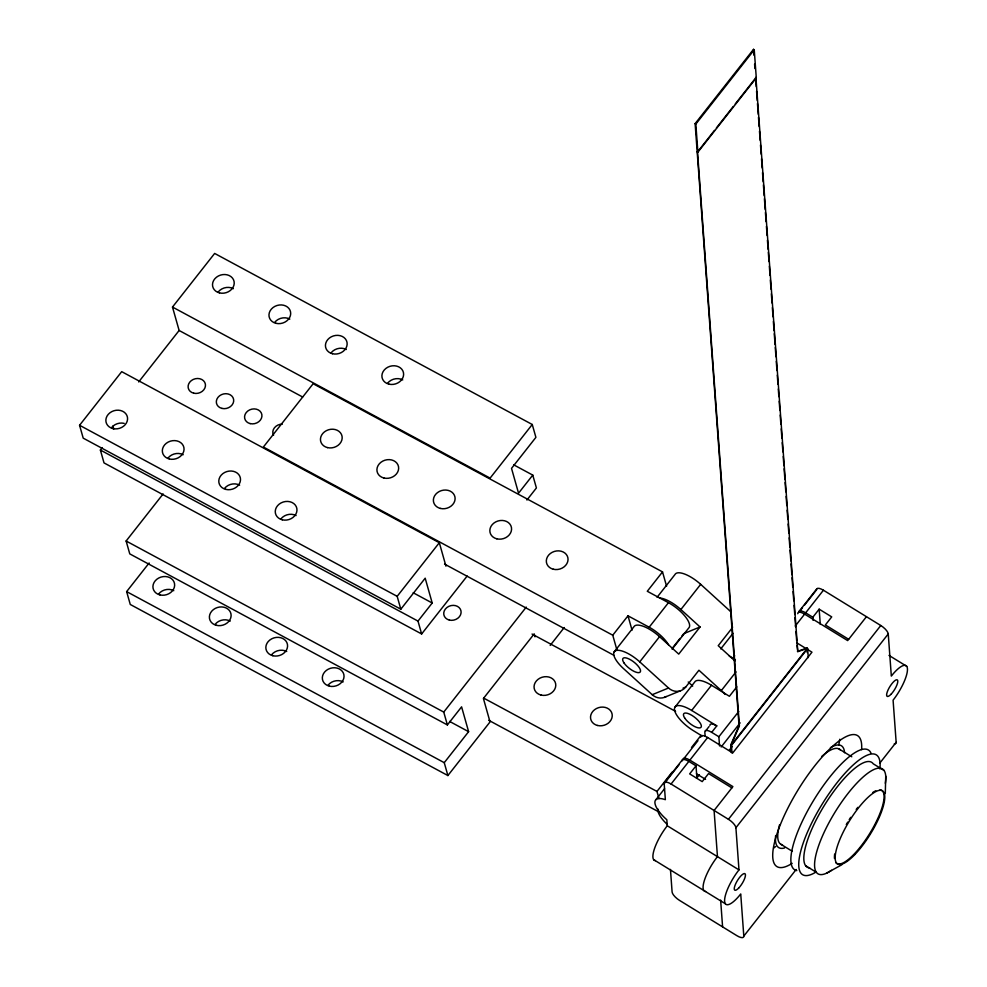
<?xml version="1.0" encoding="UTF-8"?>
<svg xmlns="http://www.w3.org/2000/svg" width="987" height="987" viewBox="0 0 987 987"><rect width="100%" height="100%" fill="white"/><g stroke="black" fill="none" stroke-linecap="round" stroke-linejoin="round"><path stroke-width="1.48" d="M885.29 793.548L885.734 776.14M731.281 752.402L730.738 745.012L739.041 725.679L695.119 123.634L753.513 49.35L754.241 49.794L756.289 77.887L697.883 152.171L697.167 151.739M697.525 151.961L739.399 725.901L731.096 745.234L807.267 648.336L797.804 651.617L796.99 645.251M467.159 576.05L421.634 633.962L417.994 621.094L432.207 603.008L425.187 578.197L400.821 609.201L83.204 438.142L79.565 425.274L121.709 371.655L439.326 542.714L445.951 566.156M302.639 397.008L179.128 330.485L172.491 307.056L214.648 253.437L532.252 424.496L535.904 437.364L511.525 468.369L518.545 493.192L532.758 475.105L513.758 464.865M138.686 381.932L179.128 330.485M421.634 633.962L104.017 462.903L100.378 450.035L102.278 447.617M535.016 636.825L534.189 633.888L483.408 698.488L490.033 721.929L447.888 775.548L444.249 762.68L468.615 731.675L461.595 706.852L447.382 724.939L129.766 553.88L126.126 541.012L163.114 493.956M447.888 775.548L130.272 604.476L126.632 591.608L149.136 562.985M697.883 152.171L695.835 124.078L754.241 49.794M698.463 150.752L714.477 130.383M716.365 127.989L733.316 106.423M735.204 104.03L754.981 78.861M400.821 609.201L397.169 596.333L439.326 542.714M532.252 424.496L490.107 478.115L172.491 307.056M526.922 500.027L536.41 487.96L532.758 475.105M447.382 724.939L443.743 712.083L526.256 607.104M550.191 645.412L564.231 627.535M616.813 649.569L612.754 635.209L627.991 615.826L649.162 627.226A21.985 7.822 38.2 0 1 668.618 644.93M612.754 635.209L263.381 447.037L313.15 383.733L662.524 571.892L647.287 591.275L668.458 602.687A21.985 7.822 38.2 0 1 688.618 628.139L672.085 649.187M614.05 652.037L633.851 626.844A21.985 7.822 38.2 0 1 659.55 636.664L678.735 654.11L700.054 626.967L680.882 609.534A21.985 7.822 38.2 0 0 659.402 597.974M657.071 597.308L674.985 574.52A21.985 7.822 38.2 0 1 700.684 584.341L729.455 610.497A13.189 12.078 67.7 0 1 731.009 612.162M649.162 627.226L668.458 602.687M666.25 696.514A13.189 12.078 67.7 0 1 652.222 694.7L623.451 668.544A21.985 7.822 38.2 0 1 615.604 650.68A21.985 7.822 38.2 0 1 639.749 661.858L659.55 636.664M680.882 609.534L700.684 584.341M672.628 647.805L680.055 638.379M681.906 636.01L683.757 633.654L700.054 626.967M683.004 688.161L685.731 687.051L698.932 670.247L721.312 690.592A21.985 7.822 38.2 0 1 725.161 694.466M674.911 707.235L694.712 682.042A21.985 7.822 38.2 0 1 711.479 685.249L729.405 696.279L736.833 686.841M720.757 648.903L733.02 633.309M702.102 736.031L693.145 730.516A21.985 7.822 38.2 0 1 674.479 709.456A21.985 7.822 38.2 0 1 691.677 710.443L711.479 685.249M729.319 656.158A21.985 7.822 38.2 0 1 732.81 658.119L734.698 655.726M721.312 690.592L736.006 671.888M658.995 798.619L656.96 791.438L672.196 772.056M691.492 747.517L701.017 735.401M664.362 782.74L682.14 760.126M798.939 611.545L816.718 588.943M655.393 860.615A26.378 7.6 -58.4 0 1 667.274 825.774L666.83 819.753A24.465 8.698 38.2 0 1 654.912 802.838A24.465 8.698 38.2 0 1 665.361 799.68L664.189 783.629L679.167 764.592M697.957 740.682L682.979 759.731A8.797 3.121 38.2 0 1 689.864 760.126L732.885 786.59L714.094 810.487L717.463 856.642A26.378 7.6 -58.4 0 0 705.594 891.495M705.668 730.873L709.048 726.568M802.505 607.684L798.767 612.433A8.797 3.121 38.2 0 1 805.651 612.841L812.819 617.245L813.041 620.305M804.38 605.302L816.545 589.831A8.797 3.121 38.2 0 1 823.417 590.226L880.786 625.511A8.797 3.121 38.2 0 1 888.251 633.938L891.323 676.083A26.378 7.6 -58.4 0 1 907.435 668.742A26.378 7.6 -58.4 0 1 893.087 700.165L896.159 742.31L879.972 762.902M655.985 799.618L664.547 788.712M664.189 783.629A8.797 3.121 38.2 0 1 671.074 784.023L688.852 761.409L696.02 765.826L696.908 778.077M689.864 760.126L707.642 737.511L732.736 752.945L811.956 652.173L796.891 642.907M705.137 736.327L704.817 731.947A8.797 3.121 38.2 0 1 711.701 732.342L716.772 725.889L691.677 710.443M795.275 626.029L804.627 614.124L847.66 640.588L866.45 616.69M805.651 612.841L823.417 590.226M696.02 765.826L689.666 773.894L702.213 781.618L708.567 773.549L731.873 787.885M719.535 745.95L718.869 736.758L738.782 711.43M812.819 617.245L819.161 609.176L831.72 616.887L825.366 624.968L848.672 639.305M696.551 778.299L699.401 774.684M721.189 746.962L740.139 722.854M732.009 752.982L731.453 745.456L807.625 648.558L806.91 648.114L797.434 651.395M729.307 750.169L732.144 746.554M670.457 869.424L672.098 891.989A8.797 3.121 38.2 0 0 679.562 900.415L736.931 935.701A8.797 3.121 38.2 0 0 743.803 936.108L740.731 893.963A26.378 7.6 -58.4 0 1 724.618 901.304A26.378 7.6 -58.4 0 1 738.979 869.88L735.907 827.735A8.797 3.121 38.2 0 0 728.443 819.309L880.786 625.511M735.907 827.735L888.251 633.938M743.803 936.108L796.176 869.485M841.849 864.735L826.501 873.211M652.222 694.7L668.52 688.013A13.189 12.078 67.7 0 0 685.731 687.051M664.337 697.402L680.635 690.727M444.569 564.095L613.84 655.269M532.042 634.049L675.589 711.356M413.208 592.768L432.207 603.008M79.565 425.274L397.169 596.333M100.378 450.035L417.994 621.094M483.63 698.08L656.96 791.438M488.775 720.325L659.402 812.227M126.126 541.012L443.743 712.083M449.616 721.435L468.615 731.675M126.632 591.608L444.249 762.68M756.289 77.887L755.573 77.442L756.239 86.659M695.119 123.634L695.835 124.078M888.979 655.393L906.695 666.287M732.81 658.119L735.377 659.698M883.994 770.415L873.236 763.802A61.539 17.729 -58.4 0 0 823.935 806.095A61.539 17.729 -58.4 0 0 809.673 867.955M839.11 749.01L851.769 756.795M711.701 732.342L718.869 736.758M730.738 745.012L731.453 745.456M696.464 773.771L705.582 779.385M780.951 844.317L792.339 851.325M805.626 865.698L816.385 872.311M671.074 784.023L728.443 819.309M667.274 825.774L738.979 869.88M653.653 859.652L725.371 903.759M735.007 660.957L718.228 645.695L731.429 628.904A13.189 12.078 67.7 0 0 732.613 627.09M688.223 682.017L692.701 686.088M639.749 661.858L668.52 688.013M662.524 571.892L666.583 586.253M627.991 615.826L632.05 630.187M112.95 426.1L113.776 429.024M819.161 609.176L820.283 624.438M807.625 648.558L808.291 657.589M806.91 648.114L807.23 652.555M755.931 77.665L797.804 651.617M753.513 49.35L753.945 55.26M754.599 64.143L754.919 68.572M756.573 91.26L757.251 100.464M757.473 103.536L758.25 114.282M758.485 117.342L759.151 126.558M759.484 131.16L760.163 140.364M760.496 144.966L761.162 154.182M761.508 158.784L762.174 167.987M762.507 172.589L763.185 181.805M763.407 184.865L764.185 195.611M764.407 198.683L765.196 209.417M765.418 212.489L766.097 221.705M766.43 226.307L767.096 235.511M767.43 240.112L768.108 249.329M768.33 252.388L769.009 261.604M769.342 266.206L770.008 275.41M770.341 280.012L771.02 289.228M771.353 293.83L772.031 303.034M772.365 307.636L773.031 316.852M773.364 321.454L774.042 330.657M774.264 333.729L775.054 344.463M775.276 347.535L775.942 356.751M776.275 361.353L776.954 370.557M777.287 375.159L777.953 384.375M778.299 388.977L778.854 396.651M779.187 401.253L779.866 410.456M780.199 415.058L780.865 424.274M781.211 428.876L781.877 438.08M782.21 442.682L782.888 451.898M783.222 456.5L783.888 465.704M784.122 468.776L784.899 479.509M785.121 482.581L785.8 491.797M786.133 496.399L786.799 505.603M787.145 510.205L787.811 519.421M788.144 524.023L788.823 533.227M789.156 537.829L789.822 547.032M790.056 550.104L790.834 560.85M791.056 563.922L791.845 574.656M792.067 577.728L792.734 586.944M793.079 591.546L793.745 600.75M794.079 605.352L794.757 614.556M794.979 617.628L795.645 626.844M795.978 631.446L796.657 640.649M720.633 900.082L722.595 926.879M158.611 593.989A10.993 9.228 -15.8 0 1 173.774 590.67M328.005 685.225A10.993 9.228 -15.8 0 1 343.168 681.906M215.067 624.401A10.993 9.228 -15.8 0 1 230.242 621.082M271.536 654.813A10.993 9.228 -15.8 0 1 286.711 651.494M815.472 872.36A70.336 20.271 -58.4 0 1 802.875 844.033A70.336 20.271 -58.4 0 1 850.695 767.318A70.336 20.271 -58.4 0 1 879.898 768.996M796.817 870.608A70.336 20.271 -58.4 0 1 815.657 797.077A70.336 20.271 -58.4 0 1 870.929 752.945M782.469 844.86A55.827 16.088 -58.4 0 1 779.533 824.811M821.64 756.523A55.827 16.088 -58.4 0 1 840.344 750.009M830.4 747.69A59.788 17.235 -58.4 0 1 844.564 752.736M784.603 847.944A59.788 17.235 -58.4 0 1 775.634 835.557M879.997 789.847A42.897 12.362 -58.4 0 1 870.053 832.979A42.897 12.362 -58.4 0 1 835.693 862.453M834.471 858.468A42.897 12.362 -58.4 0 1 834.669 854.026M846.303 824.54A42.897 12.362 -58.4 0 1 847.722 822.122M849.19 819.716A42.897 12.362 -58.4 0 1 850.695 817.347M856.21 809.451A42.897 12.362 -58.4 0 1 857.826 807.354M872.656 792.573A42.897 12.362 -58.4 0 1 875.765 790.809M831.486 870.312A61.539 17.729 -58.4 0 1 817.705 848.499A61.539 17.729 -58.4 0 1 860.43 779.496A61.539 17.729 -58.4 0 1 885.339 783.308M667.274 824.429A21.985 7.822 38.2 0 1 657.959 809.081M681.968 761.014A8.797 3.121 38.2 0 1 688.852 761.409M709.9 725.482A8.797 3.121 38.2 0 1 716.772 725.889M280.925 518.891A10.993 9.228 -15.8 0 1 296.1 515.559M111.531 427.655A10.993 9.228 -15.8 0 1 124.202 423.374M224.468 488.479A10.993 9.228 -15.8 0 1 239.631 485.148M168 458.067A10.993 9.228 -15.8 0 1 183.175 454.736M331.114 352.815A10.993 9.228 -15.8 0 1 346.277 349.497M274.645 322.404A10.993 9.228 -15.8 0 1 289.82 319.085M387.57 383.227A10.993 9.228 -15.8 0 1 402.745 379.909M218.176 291.992A10.993 9.228 -15.8 0 1 233.351 288.673M273.559 435.292A8.797 7.378 -15.8 0 1 282.356 424.102M896.159 742.31A8.797 3.121 38.2 0 1 894.259 743.853M792.179 863.341A76.924 22.17 -58.4 0 1 797.829 790.266A76.924 22.17 -58.4 0 1 861.589 749.614M797.755 613.729A8.797 3.121 38.2 0 1 804.627 614.124M700.758 737.116A8.797 3.121 38.2 0 1 707.642 737.511M839.764 739.251A76.924 22.17 -58.4 0 1 838.74 744.938M775.696 846.513A76.924 22.17 -58.4 0 1 773.635 848.08M597.542 725.482A10.993 9.228 -15.8 0 0 612.113 714.094A10.993 9.228 -15.8 0 0 594.507 709.764A10.993 9.228 -15.8 0 0 597.542 725.482M541.073 695.07A10.993 9.228 -15.8 0 0 555.644 683.683A10.993 9.228 -15.8 0 0 538.038 679.352A10.993 9.228 -15.8 0 0 541.073 695.07M272.868 655.738A10.993 9.228 -15.8 0 0 287.439 644.351A10.993 9.228 -15.8 0 0 269.833 640.02A10.993 9.228 -15.8 0 0 272.868 655.738M216.4 625.326A10.993 9.228 -15.8 0 0 230.983 613.939A10.993 9.228 -15.8 0 0 213.377 609.608A10.993 9.228 -15.8 0 0 216.4 625.326M329.337 686.138A10.993 9.228 -15.8 0 0 343.908 674.763A10.993 9.228 -15.8 0 0 326.302 670.432A10.993 9.228 -15.8 0 0 329.337 686.138M159.943 594.914A10.993 9.228 -15.8 0 0 174.514 583.527A10.993 9.228 -15.8 0 0 156.908 579.196A10.993 9.228 -15.8 0 0 159.943 594.914M449.344 620.07A8.797 7.378 -15.8 0 0 461.003 610.965A8.797 7.378 -15.8 0 0 446.914 607.511A8.797 7.378 -15.8 0 0 449.344 620.07M553.325 569.24A10.993 9.228 -15.8 0 0 567.907 557.865A10.993 9.228 -15.8 0 0 550.302 553.534A10.993 9.228 -15.8 0 0 553.325 569.24M496.868 538.84A10.993 9.228 -15.8 0 0 511.439 527.453A10.993 9.228 -15.8 0 0 493.833 523.122A10.993 9.228 -15.8 0 0 496.868 538.84M440.399 508.428A10.993 9.228 -15.8 0 0 454.97 497.041A10.993 9.228 -15.8 0 0 437.364 492.71A10.993 9.228 -15.8 0 0 440.399 508.428M383.931 478.016A10.993 9.228 -15.8 0 0 398.514 466.629A10.993 9.228 -15.8 0 0 380.908 462.298A10.993 9.228 -15.8 0 0 383.931 478.016M327.474 447.604A10.993 9.228 -15.8 0 0 342.045 436.217A10.993 9.228 -15.8 0 0 324.439 431.887A10.993 9.228 -15.8 0 0 327.474 447.604M624.068 663.017A10.993 3.911 38.2 0 0 639.588 672.468A10.993 3.911 38.2 0 0 631.125 660.13A10.993 3.911 38.2 0 0 624.068 663.017M854.939 854.458A42.897 12.362 -58.4 0 0 883.538 791.87A42.897 12.362 -58.4 0 0 841.442 835.829A42.897 12.362 -58.4 0 0 854.939 854.458M684.83 718.215A10.993 3.911 38.2 0 0 700.351 727.764A10.993 3.911 38.2 0 0 692.047 715.464A10.993 3.911 38.2 0 0 684.83 718.215M282.27 519.804A10.993 9.228 -15.8 0 0 296.84 508.428A10.993 9.228 -15.8 0 0 279.235 504.098A10.993 9.228 -15.8 0 0 282.27 519.804M112.876 428.568A10.993 9.228 -15.8 0 0 127.446 417.193A10.993 9.228 -15.8 0 0 109.841 412.862A10.993 9.228 -15.8 0 0 112.876 428.568M225.801 489.392A10.993 9.228 -15.8 0 0 240.372 478.016A10.993 9.228 -15.8 0 0 222.766 473.686A10.993 9.228 -15.8 0 0 225.801 489.392M169.332 458.98A10.993 9.228 -15.8 0 0 183.915 447.604A10.993 9.228 -15.8 0 0 166.31 443.274A10.993 9.228 -15.8 0 0 169.332 458.98M219.509 292.905A10.993 9.228 -15.8 0 0 234.092 281.529A10.993 9.228 -15.8 0 0 216.486 277.199A10.993 9.228 -15.8 0 0 219.509 292.905M388.903 384.14A10.993 9.228 -15.8 0 0 403.486 372.765A10.993 9.228 -15.8 0 0 385.88 368.435A10.993 9.228 -15.8 0 0 388.903 384.14M275.978 323.317A10.993 9.228 -15.8 0 0 290.56 311.941A10.993 9.228 -15.8 0 0 272.943 307.611A10.993 9.228 -15.8 0 0 275.978 323.317M332.446 353.728A10.993 9.228 -15.8 0 0 347.017 342.353A10.993 9.228 -15.8 0 0 329.411 338.023A10.993 9.228 -15.8 0 0 332.446 353.728M221.939 408.408A8.797 7.378 -15.8 0 0 233.598 399.303A8.797 7.378 -15.8 0 0 219.521 395.836A8.797 7.378 -15.8 0 0 221.939 408.408M193.711 393.196A8.797 7.378 -15.8 0 0 205.37 384.103A8.797 7.378 -15.8 0 0 191.281 380.637A8.797 7.378 -15.8 0 0 193.711 393.196M250.167 423.608A8.797 7.378 -15.8 0 0 261.839 414.503A8.797 7.378 -15.8 0 0 247.749 411.048A8.797 7.378 -15.8 0 0 250.167 423.608M891.076 694.219A9.673 2.788 -58.4 0 0 897.516 680.117A9.673 2.788 -58.4 0 0 888.029 690.024A9.673 2.788 -58.4 0 0 891.076 694.219M738.72 888.029A9.673 2.788 -58.4 0 0 745.173 873.914A9.673 2.788 -58.4 0 0 735.673 883.821A9.673 2.788 -58.4 0 0 738.72 888.029"/></g></svg>
